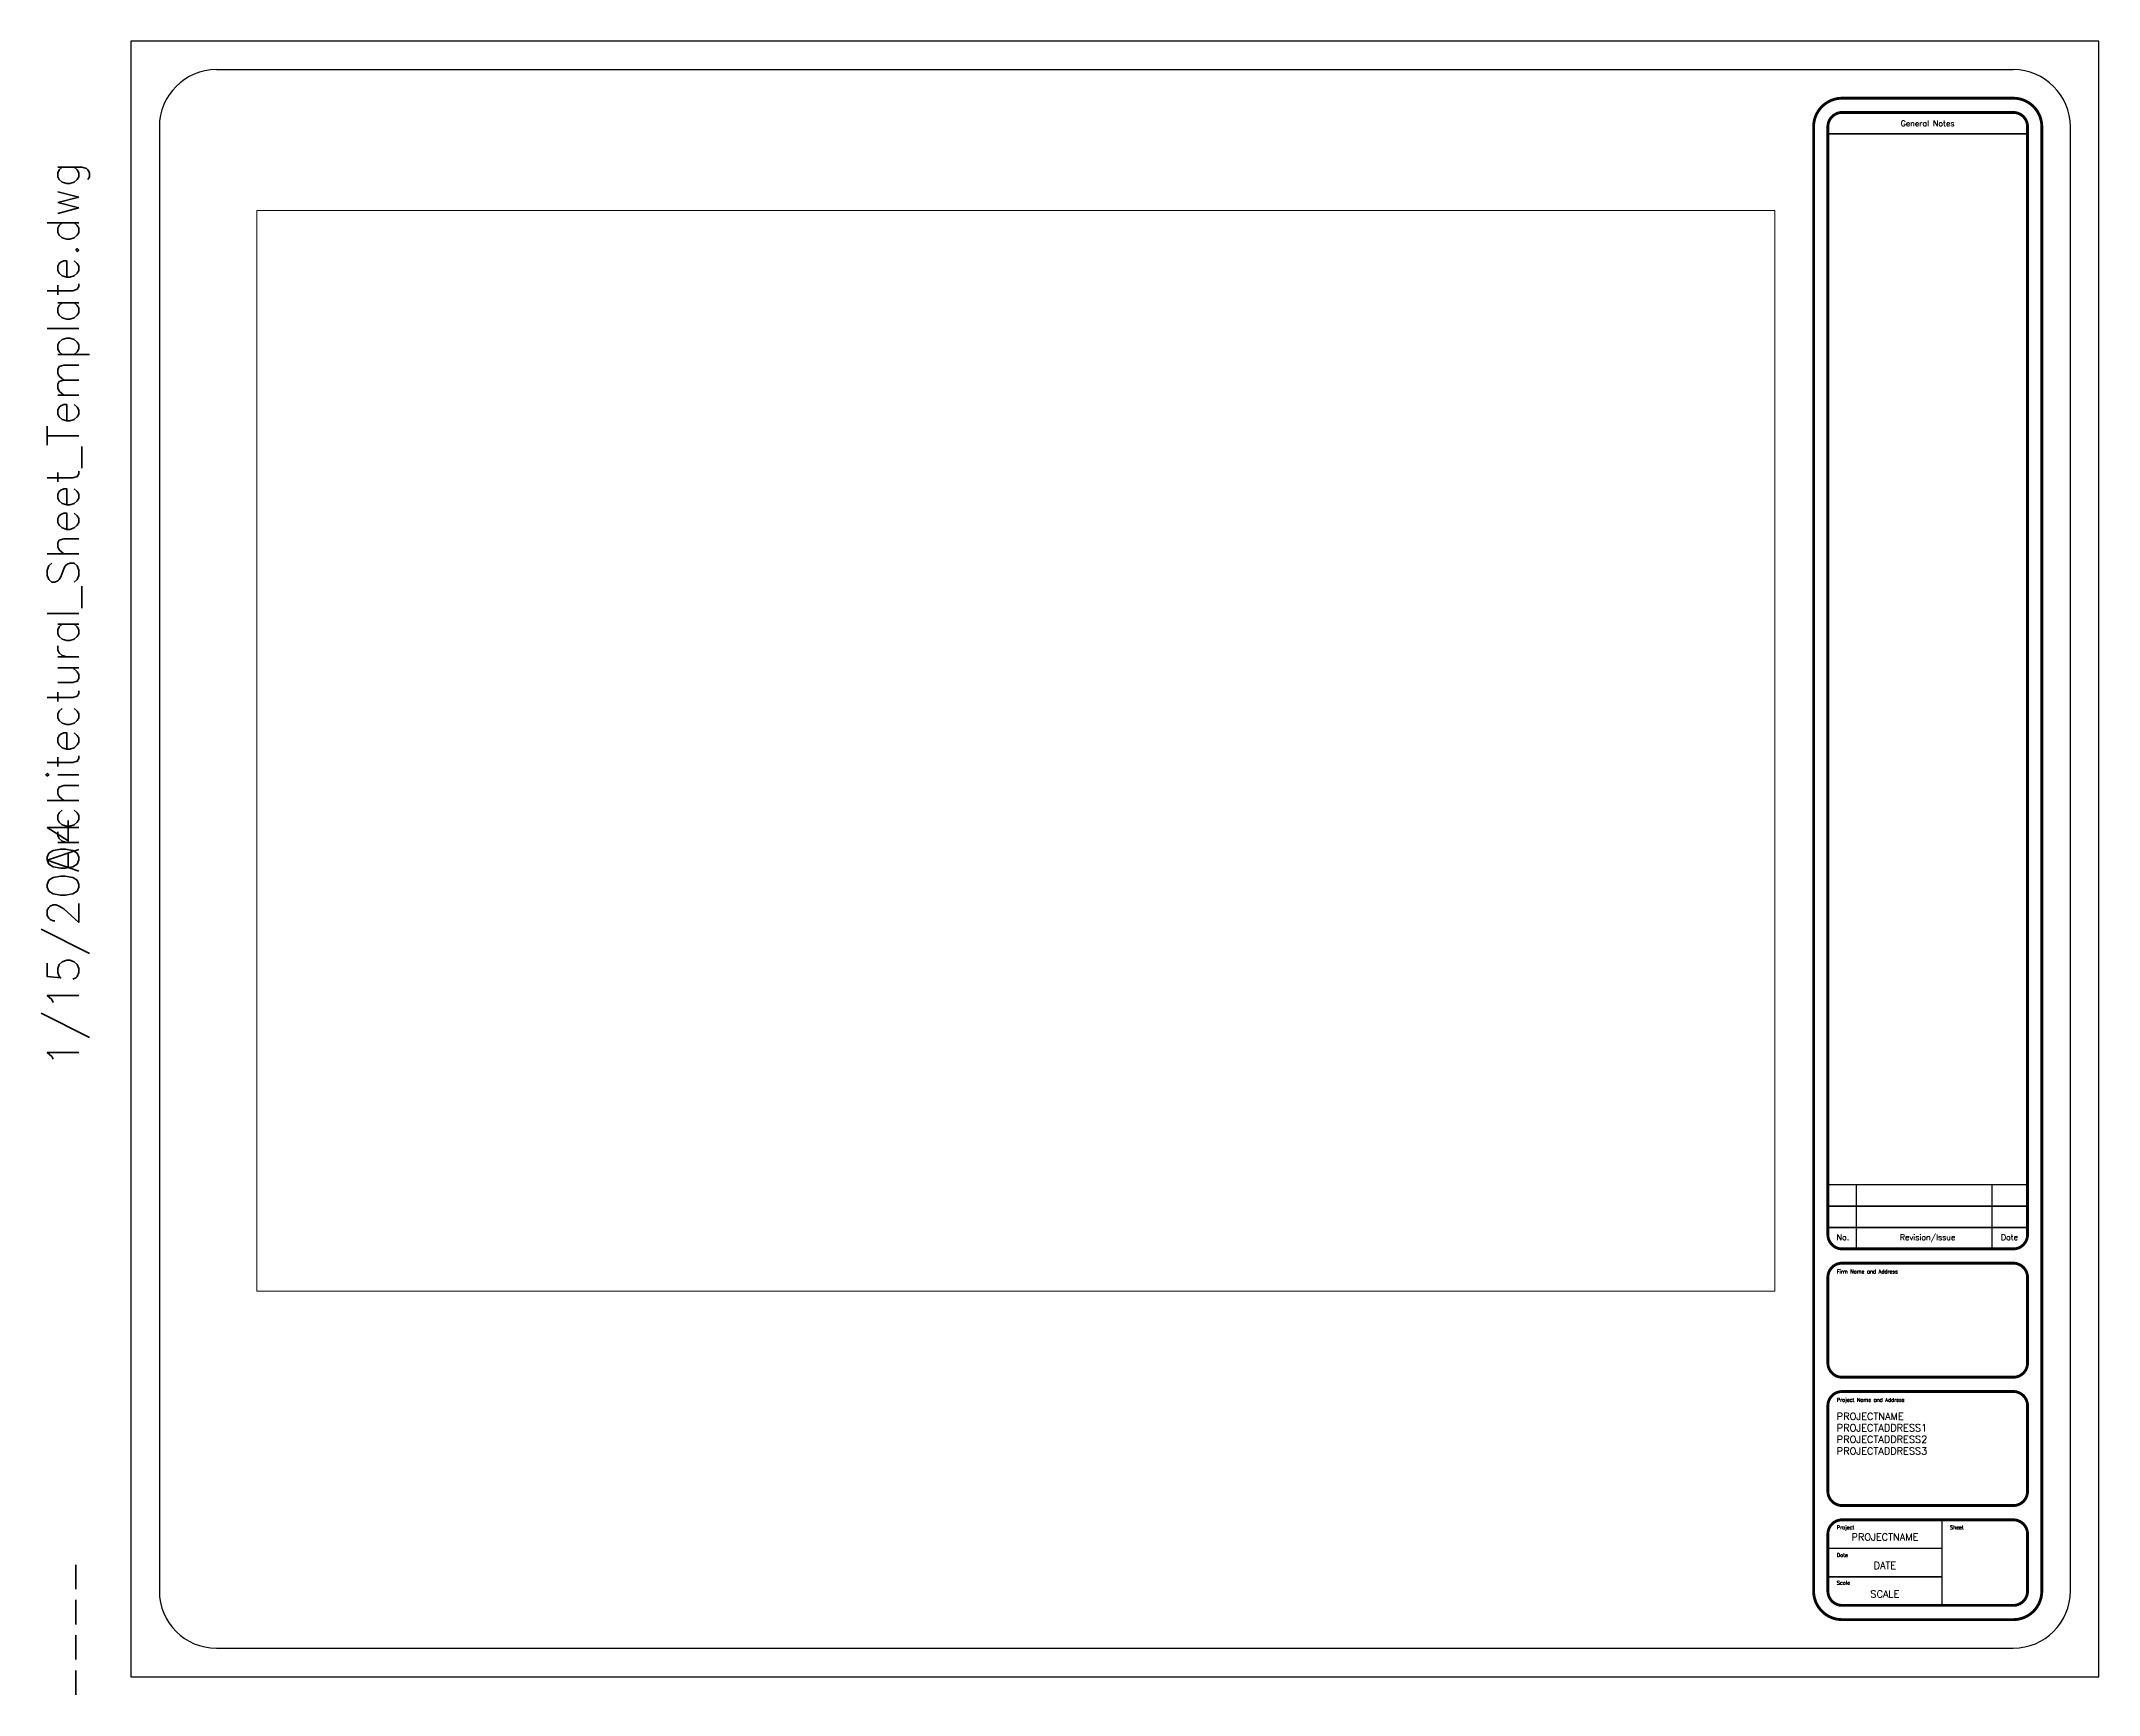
# Paper-space layout 'Layout' of a CAD drawing. Header units: inches. Extents: x -0.28 to 9.47, y 0.03 to 7.87.
import ezdxf
from ezdxf.enums import TextEntityAlignment as Align

# ---------------------------------------------------------------- set-up
doc = ezdxf.new("R2010")
doc.units = ezdxf.units.IN
doc.header["$MEASUREMENT"] = 0
doc.layers.add('Title Block', color=7, linetype='Continuous')
doc.styles.add('Roman', font='romans')

psp = doc.layouts.new('Layout')

# ---------------------------------------------------------------- linework, layer by layer
at = {"layer": 'Title Block'}
for p, q in [((9.4745, 7.8653), (0.1464, 7.8653)), ((0.1464, 7.8653), (0.1464, 0.1119)), ((9.4745, 0.1119), (9.4745, 7.8653)), ((9.069, 7.7301), (0.552, 7.7301)), ((0.2816, 7.4598), (0.2816, 0.5175)), ((9.3394, 0.5175), (9.3394, 7.4598)), ((0.552, 0.2471), (9.069, 0.2471)), ((0.1464, 0.1119), (9.4745, 0.1119))]:
    psp.add_line(p, q, dxfattribs=at)
at = {"layer": 'Title Block', "const_width": 0.0135}
for points in [[(8.2578, 0.3823), (9.069, 0.3823, 0.414214), (9.2042, 0.5175), (9.2042, 7.4598, 0.414214), (9.069, 7.5949), (8.2578, 7.5949, 0.414214), (8.1226, 7.4598), (8.1226, 0.5175, 0.414214)], [(8.2578, 2.1398), (9.069, 2.1398, 0.414214), (9.1366, 2.2074), (9.1366, 7.4598, 0.414214), (9.069, 7.5273), (8.2578, 7.5273, 0.414214), (8.1902, 7.4598), (8.1902, 2.2074, 0.414214)], [(8.2578, 1.5314), (9.069, 1.5314, 0.414214), (9.1366, 1.599), (9.1366, 2.0046, 0.414214), (9.069, 2.0722), (8.2578, 2.0722, 0.414214), (8.1902, 2.0046), (8.1902, 1.599, 0.414214)], [(8.2578, 0.9231), (9.069, 0.9231, 0.414214), (9.1366, 0.9907), (9.1366, 1.3962, 0.414214), (9.069, 1.4638), (8.2578, 1.4638, 0.414214), (8.1902, 1.3962), (8.1902, 0.9907, 0.414214)], [(8.2578, 0.4499), (9.069, 0.4499, 0.414214), (9.1366, 0.5175), (9.1366, 0.7879, 0.414214), (9.069, 0.8555), (8.2578, 0.8555, 0.414214), (8.1902, 0.7879), (8.1902, 0.5175, 0.414214)]]:
    psp.add_lwpolyline(points, format="xyb", close=True, dxfattribs=at)
at = {"layer": 'Title Block', "const_width": 0.00676}
for points in [[(8.1902, 7.426), (9.1366, 7.426)], [(8.1902, 2.4439), (9.1366, 2.4439)], [(8.3254, 2.1398), (8.3254, 2.4439)], [(8.9676, 2.1398), (8.9676, 2.4439)], [(8.1902, 2.3425), (9.1366, 2.3425)], [(8.1902, 2.2412), (9.1366, 2.2412)], [(8.731, 0.4499), (8.731, 0.8555)], [(8.1902, 0.7203), (8.731, 0.7203)], [(8.1902, 0.5851), (8.731, 0.5851)]]:
    psp.add_lwpolyline(points, dxfattribs=at)
at = {"layer": 'Title Block'}
for centre, start, end in [((0.552, 7.4598), 90, 180), ((9.069, 7.4598), 0, 90), ((0.552, 0.5175), 180, 270), ((9.069, 0.5175), 270, 0)]:
    psp.add_arc(centre, 0.2704, start, end, dxfattribs=at)

# ---------------------------------------------------------------- texts
at = {"layer": 'Title Block', "style": 'Roman'}
for s, height, p in [('General Notes', 0.027038, (8.6629, 7.4754)), ('No.', 0.02704, (8.2615, 2.1948)), ('Revision/Issue', 0.027038, (8.6629, 2.1948)), ('Date', 0.02704, (9.0511, 2.1948))]:
    psp.add_text(s, height=height, dxfattribs=at).set_placement(p, align=Align.MIDDLE_CENTER)
for s, height, p in [('Firm Name and Address', 0.017575, (8.2323, 2.0238)), ('Project Name and Address', 0.017575, (8.2323, 1.4154)), ('Project', 0.01757, (8.2323, 0.8107)), ('Sheet', 0.01757, (8.7688, 0.8107)), ('Date', 0.01757, (8.2323, 0.6794)), ('Scale', 0.01757, (8.2323, 0.5481))]:
    psp.add_text(s, height=height, dxfattribs=at).set_placement(p)
at = {"layer": 'Title Block', "color": 0, "char_height": 0.15, "attachment_point": 7, "rotation": 90, "style": 'Roman'}
for s, insert, width in [('Architectural_Sheet_Template.dwg', (-0.05, 3.9245), 5.93), ('1/15/2004', (-0.05, 3), 2.575146), ('----', (-0.05, 0), 2.730055)]:
    psp.add_mtext(s, dxfattribs=dict(at, insert=insert, width=width))
at = {"layer": 'Title Block', "color": 0, "style": 'Roman', "flags": 8}
for tag, p in [('PROJECTNAME', (8.2323, 1.3293)), ('PROJECTADDRESS1', (8.2323, 1.2746)), ('PROJECTADDRESS2', (8.2323, 1.2199)), ('PROJECTADDRESS3', (8.2323, 1.1651))]:
    psp.add_attdef(tag, p, 'Value', height=0.0338, dxfattribs=at)
at = {"layer": 'Title Block', "style": 'Roman', "flags": 8}
for tag, text, p in [('PROJECTNAME', 'Value', (8.4606, 0.7743)), ('DATE', '8/31/2016', (8.4606, 0.6392))]:
    psp.add_attdef(tag, text=text, height=0.0338, dxfattribs=at).set_placement(p, align=Align.MIDDLE_CENTER)
at = {"layer": 'Title Block', "style": 'Roman'}
psp.add_attdef('SCALE', text='As Noted', height=0.0338, dxfattribs=at).set_placement((8.4606, 0.504), align=Align.MIDDLE_CENTER)

# ---------------------------------------------------------------- viewports
at = {"layer": '0'}
psp.add_viewport(center=(4.3415, 4.5012), size=(7.1956, 5.124056), view_center_point=(53.6836, 33.6589), view_height=26.942092, dxfattribs=at)

doc.saveas('drawing.dxf')
